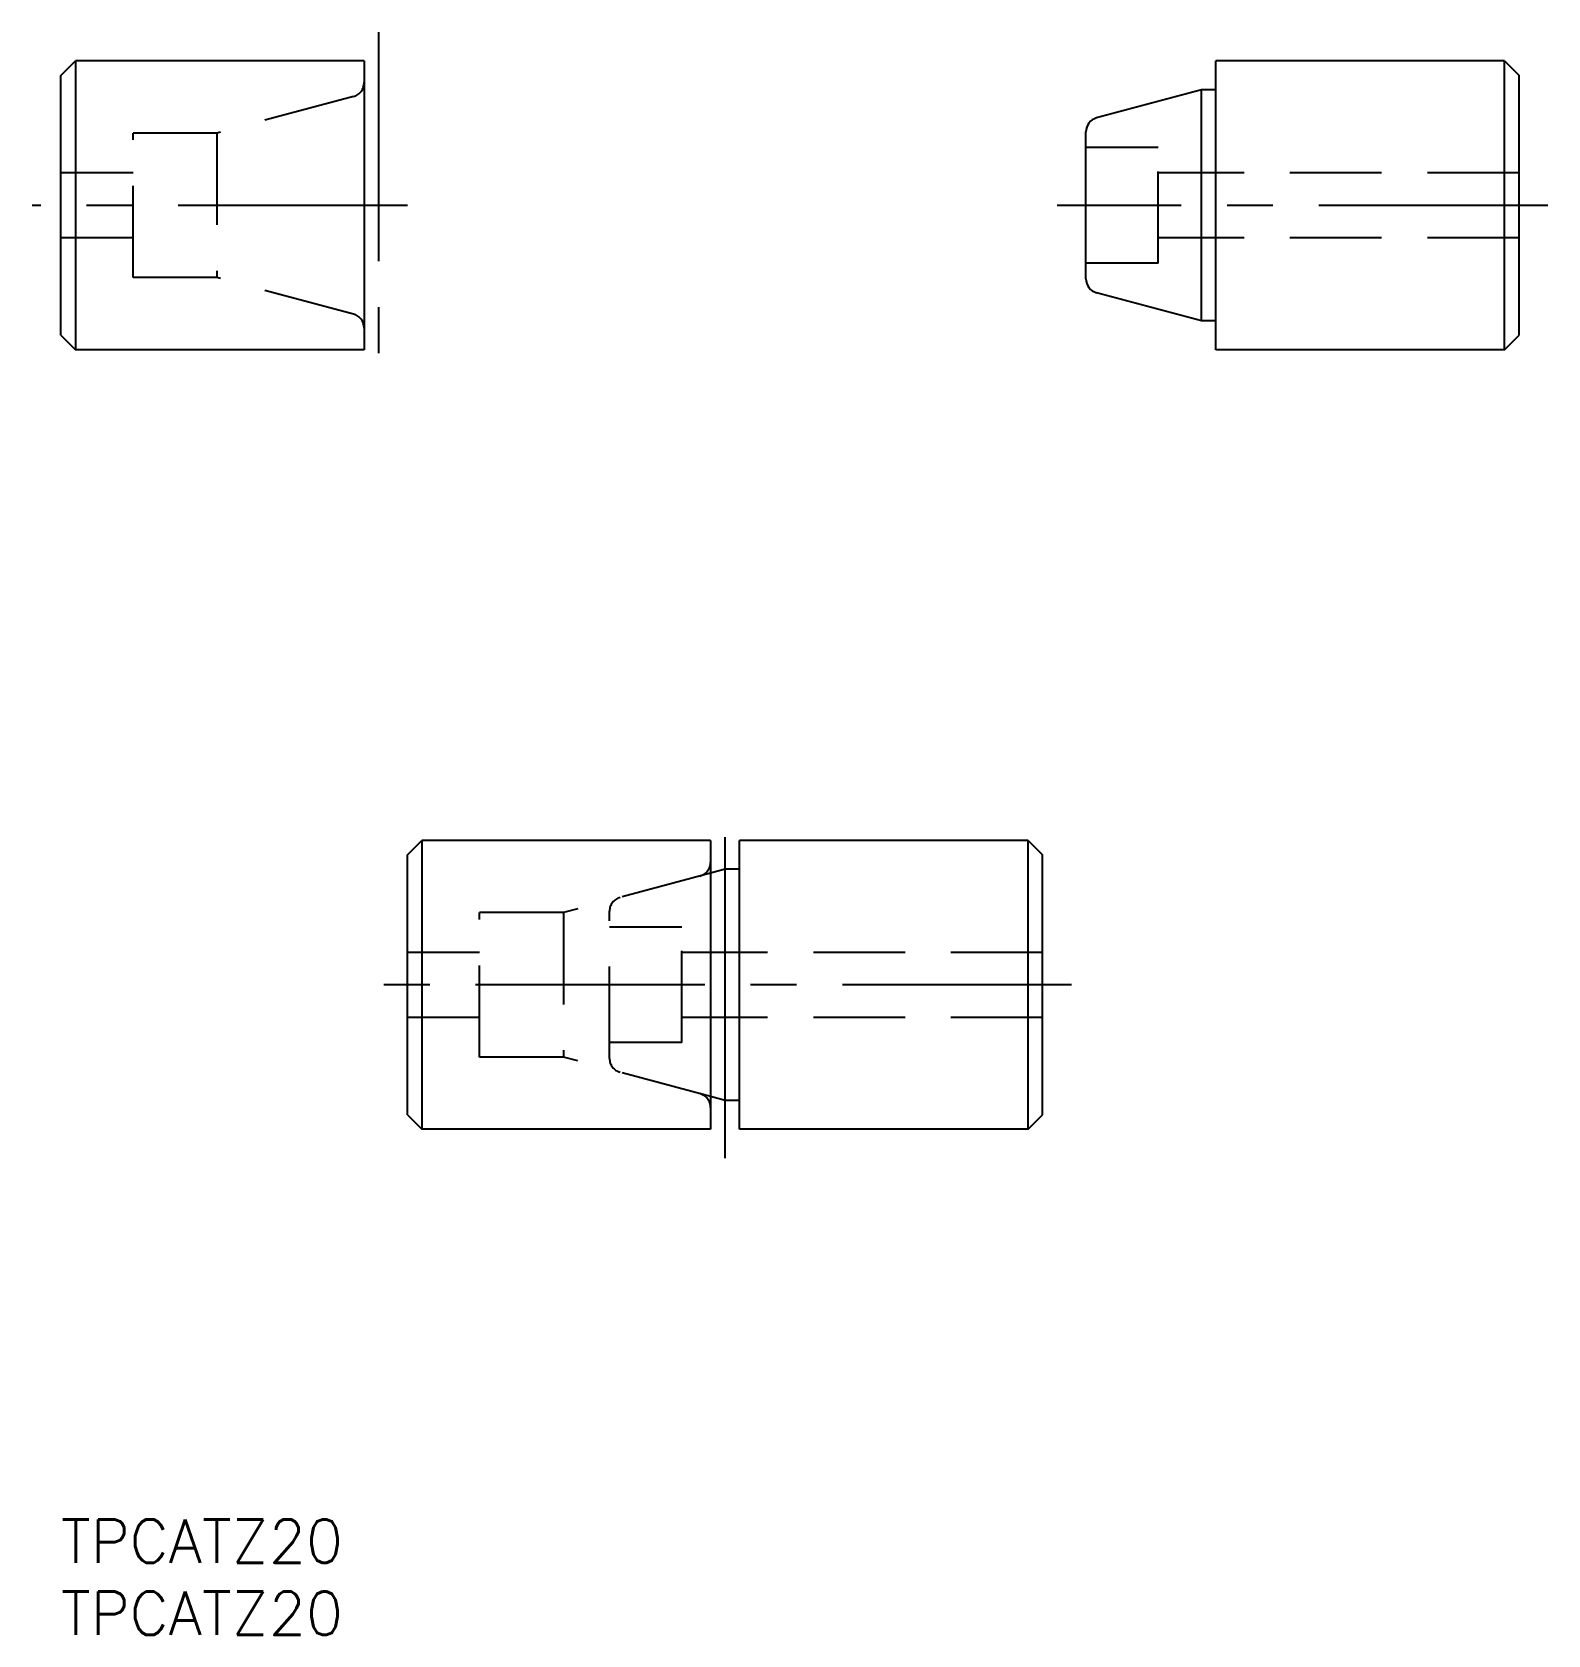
# Model space of a CAD drawing. Extents: x -2 to 103, y -8 to 103.
import ezdxf

# ---------------------------------------------------------------- set-up
doc = ezdxf.new("R2010")
doc.units = 0
doc.header["$LTSCALE"] = 0.5
doc.linetypes.add('CENTER', pattern=[50.8, 31.75, -6.35, 6.35, -6.35])
doc.linetypes.add('DASHED', pattern=[19.05, 12.7, -6.35])
doc.layers.get('0').update_dxf_attribs({"linetype": 'CONTINUOUS'})
doc.layers.add('CENTER', color=1, linetype='CENTER')
doc.styles.get("Standard").update_dxf_attribs({"font": 'txt.shx', "height": 3, "bigfont": 'bigfont.shx'})

# ---------------------------------------------------------------- blocks, each defined once
blk = doc.blocks.new('*U8')
at = {"color": 7, "linetype": 'CONTINUOUS'}
blk.add_text('TPCATZ20', height=3, dxfattribs=at).set_placement((0, -3))
blk = doc.blocks.new('*U9')
at = {"color": 7, "linetype": 'CONTINUOUS'}
blk.add_text('TPCATZ20', height=3, dxfattribs=at).set_placement((0, -8))

msp = doc.modelspace()

# ---------------------------------------------------------------- linework, layer by layer
at = {"color": 7, "linetype": 'CONTINUOUS'}
for p, q in [((0, 99.98), (1, 100.98)), ((0, 81.98), (0, 99.98)), ((21, 100.98), (1, 100.98)), ((1, 100.98), (1, 80.98)), ((21, 100.98), (21, 80.98)), ((80, 80.98), (80, 100.98)), ((100, 100.98), (80, 100.98)), ((100, 100.98), (101, 99.98)), ((100, 80.98), (100, 100.98)), ((101, 81.98), (101, 99.98)), ((79, 98.98), (71.74, 97.03)), ((80, 98.98), (79, 98.98)), ((79, 82.98), (79, 98.98)), ((71, 85.89), (71, 96.07)), ((79, 82.98), (71.74, 84.92)), ((80, 82.98), (79, 82.98)), ((0, 81.98), (1, 80.98)), ((100, 80.98), (101, 81.98)), ((21, 80.98), (1, 80.98)), ((100, 80.98), (80, 80.98)), ((24, 46.01), (25, 47.01)), ((45, 47.01), (25, 47.01)), ((25, 47.01), (25, 27.01)), ((45, 47.01), (45, 27.01)), ((47, 27.01), (47, 47.01)), ((67, 47.01), (47, 47.01)), ((67, 47.01), (68, 46.01)), ((67, 27.01), (67, 47.01)), ((24, 28.01), (24, 46.01)), ((68, 28.01), (68, 46.01)), ((46, 45.01), (45, 44.74)), ((47, 45.01), (46, 45.01)), ((46, 29.01), (46, 45.01)), ((46, 29.01), (45, 29.28)), ((47, 29.01), (46, 29.01)), ((24, 28.01), (25, 27.01)), ((67, 27.01), (68, 28.01)), ((45, 27.01), (25, 27.01)), ((67, 27.01), (47, 27.01))]:
    msp.add_line(p, q, dxfattribs=at)
at = {"color": 3, "linetype": 'DASHED'}
for p, q in [((20.26, 98.51), (10.8, 95.98)), ((5, 85.98), (5, 95.98)), ((10.8, 95.98), (5, 95.98)), ((10.8, 95.98), (10.8, 85.98)), ((76, 94.98), (71, 94.98)), ((76, 86.98), (76, 94.98)), ((5, 93.23), (0, 93.23)), ((101, 93.23), (76, 93.23)), ((5, 88.73), (0, 88.73)), ((101, 88.73), (76, 88.73)), ((76, 86.98), (71, 86.98)), ((10.8, 85.98), (5, 85.98)), ((20.26, 83.44), (10.8, 85.98)), ((45, 44.74), (34.8, 42.01)), ((29, 32.01), (29, 42.01)), ((34.8, 42.01), (29, 42.01)), ((34.8, 42.01), (34.8, 32.01)), ((38, 31.92), (38, 42.1)), ((43, 41.01), (38, 41.01)), ((43, 33.01), (43, 41.01)), ((29, 39.26), (24, 39.26)), ((68, 39.26), (43, 39.26)), ((29, 34.76), (24, 34.76)), ((68, 34.76), (43, 34.76)), ((43, 33.01), (38, 33.01)), ((34.8, 32.01), (29, 32.01)), ((45, 29.28), (34.8, 32.01))]:
    msp.add_line(p, q, dxfattribs=at)
for centre, start, end in [((20, 99.48), 285, 0), ((20, 82.48), 0, 75), ((44, 45.51), 285, 0), ((39, 42.1), 105, 180), ((39, 31.92), 180, 255), ((44, 28.51), 0, 75)]:
    msp.add_arc(centre, 1, start, end, dxfattribs=at)
at = {"color": 7, "linetype": 'CONTINUOUS'}
for centre, start, end in [((72, 96.07), 105, 180), ((72, 85.89), 180, 255)]:
    msp.add_arc(centre, 1, start, end, dxfattribs=at)
at = {"layer": 'CENTER', "color": 1, "linetype": 'CENTER'}
for p, q in [((22, 102.98), (22, 78.98)), ((24, 90.98), (-2, 90.98)), ((103, 90.98), (69, 90.98)), ((46, 25.01), (46, 49.01)), ((70, 37.01), (22, 37.01))]:
    msp.add_line(p, q, dxfattribs=at)

# ---------------------------------------------------------------- block references
at = {"color": 7, "linetype": 'CONTINUOUS'}
for name in ['*U8', '*U9']:
    msp.add_blockref(name, (0, 0), dxfattribs=at)

doc.saveas('drawing.dxf')
